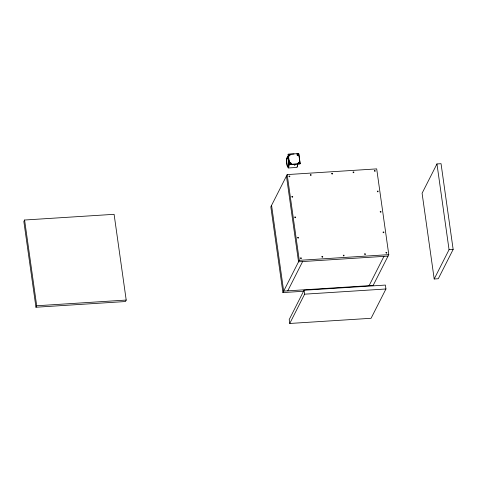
<?xml version="1.0" encoding="UTF-8"?>
<svg xmlns="http://www.w3.org/2000/svg" width="477" height="477" viewBox="0 0 477 477"><rect width="100%" height="100%" fill="white"/><g stroke="black" fill="none" stroke-linecap="round" stroke-linejoin="round"><path stroke-width="0.72" d="M294.977 165L295.03 164.374M297.177 154.614L297.159 155.287M298.047 155.216L297.851 154.381L297.153 154.685M289.062 155.019C288.764 157.607 291.012 153.821 288.907 155.311M289.861 155.746L289.694 155.156L289.068 155.12M290.105 162.967L290.421 163.85M290.964 163.587L290.779 162.74L290.01 163.152M298.286 162.442C298.334 164.899 300.122 161.071 298.197 162.627M299.151 163.062C298.966 161.321 297.511 163.599 299.174 162.985M300.182 163.623L289.539 164.416L288.281 154.184L298.697 153.594L300.182 163.563L299.866 164.005L289.45 164.595L287.965 154.631L288.281 154.184M24.595 220.016L23.85 221.489L35.954 307.236L125.457 301.536L126.202 300.063L114.098 214.316L24.595 220.016L36.699 305.763L35.954 307.236M271.568 205.36L283.672 291.107L373.175 285.407L388.785 254.635L376.687 168.888L287.184 174.588L270.823 206.833L282.927 292.58L303.634 291.262M296.956 153.809L298.507 153.534M300.087 163.742L298.799 153.761M282.927 292.58L299.282 260.335L287.184 174.588M287.762 290.845L302.627 261.551M304.07 290.249L289.205 319.548L289.76 323.466L371.076 318.29L385.941 288.99L385.392 285.073L304.07 290.249L304.624 294.172L289.76 323.466M369.085 285.669L383.949 256.37M436.956 163.951L422.091 193.245L434.195 278.991L438.285 278.735L453.15 249.435L441.046 163.689L436.956 163.951L449.06 249.698L434.195 278.991M298.137 155.031L297.374 155.448M291.059 163.402L290.559 163.855M298.071 155.138L297.469 155.263L297.147 154.733M289.885 155.669L289.277 155.782L288.961 155.246M290.994 163.504C289.491 164.195 290.511 161.87 291 163.462M297.243 154.602L298.077 155.097M288.919 154.321L294.029 153.993M449.06 249.698L453.15 249.435M299.282 260.335L388.785 254.635M388.039 256.107L298.536 261.807L286.433 176.061M36.699 305.763L126.202 300.063M304.624 294.172L385.941 288.99M297.612 163.528A5.247 1.115 86.4 0 1 297.582 164.207L297.535 164.839A5.247 1.115 86.4 0 1 297.374 165.889M297.266 166.294A5.247 1.115 86.4 0 1 296.998 166.813M297.726 163.712A5.772 1.228 86.4 0 1 297.696 164.458L297.648 165.149A5.772 1.228 86.4 0 1 296.885 167.439L288.191 167.993A5.772 1.228 86.4 0 0 288.949 165.704L289.002 165.012A5.772 1.228 86.4 0 0 288.603 159.139A5.772 1.228 86.4 0 0 287.321 156.504M294.756 165.006A4.46 0.948 86.4 0 1 294.679 165.424M286.671 159.109L286.623 159.741A5.247 1.115 86.4 0 0 287.416 166.652A5.247 1.115 86.4 0 0 288.841 165.388L288.889 164.762A5.247 1.115 86.4 0 0 288.096 157.851A5.247 1.115 86.4 0 0 286.671 159.109M286.832 159.58L286.79 160.117A4.46 0.948 86.4 0 0 287.47 165.99A4.46 0.948 86.4 0 0 288.68 164.917L288.722 164.386A4.46 0.948 86.4 0 0 288.042 158.507A4.46 0.948 86.4 0 0 286.832 159.58M289.026 176.204C289.396 178.171 290.737 175.172 289.026 176.204M291.912 196.655C292.282 198.629 293.623 195.63 291.912 196.655M294.804 217.113C295.168 219.086 296.509 216.087 294.804 217.113M310.378 174.838C310.748 176.812 312.089 173.813 310.378 174.838M297.69 237.57C298.059 239.543 299.395 236.544 297.69 237.57M300.576 258.027C300.945 260.001 302.287 257.002 300.576 258.027M331.736 173.479C332.099 175.453 333.441 172.453 331.736 173.479M321.927 256.668C322.297 258.641 323.639 255.642 321.927 256.668M353.087 172.119C353.457 174.093 354.793 171.094 353.087 172.119M343.279 255.308C343.649 257.282 344.99 254.283 343.279 255.308M374.439 170.76C374.809 172.734 376.15 169.734 374.439 170.76M377.325 191.217C377.695 193.191 379.036 190.192 377.325 191.217M364.637 253.949C365 255.922 366.342 252.923 364.637 253.949M380.211 211.675C380.58 213.648 381.922 210.649 380.211 211.675M383.103 232.132C383.466 234.106 384.808 231.106 383.103 232.132M385.988 252.589C386.358 254.563 387.694 251.564 385.988 252.589"/></g></svg>
